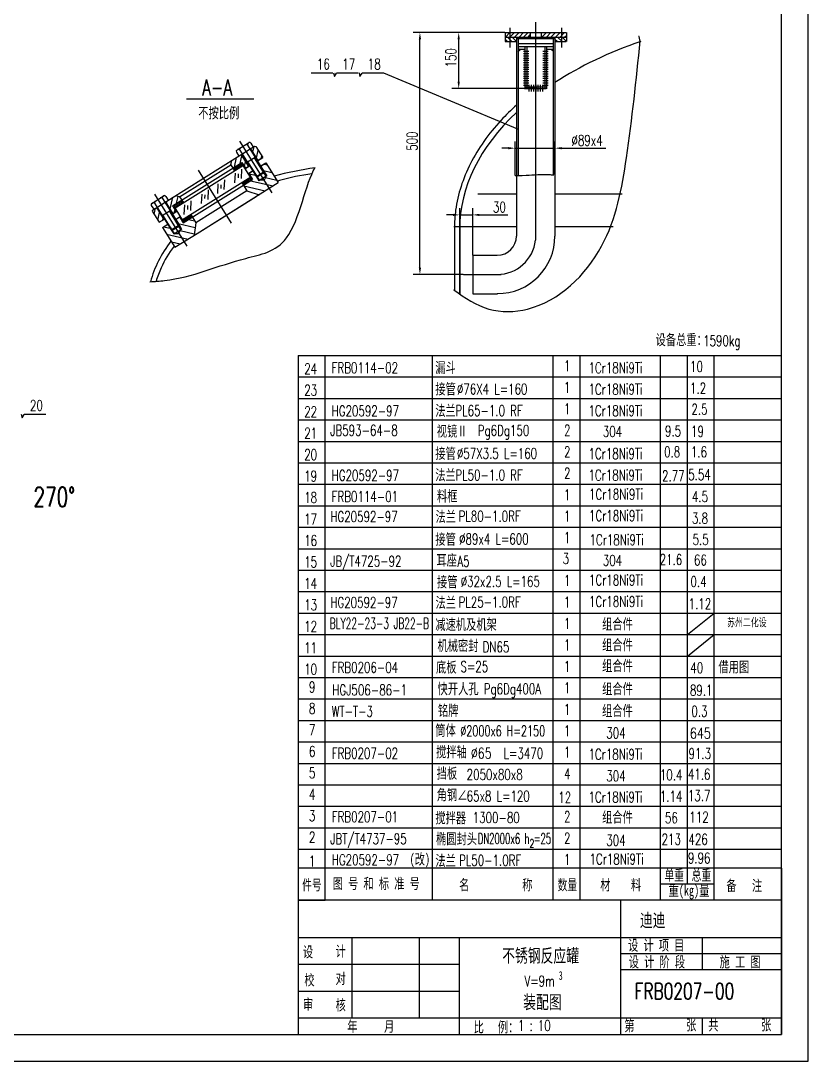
# Model space of a CAD drawing. Extents: x 0 to 594, y 0 to 841.
# Drawn here: x 300.6 to 594, y 0 to 387.8 of the extents above; entities that cross this region are included whole.
import ezdxf
from ezdxf.enums import TextEntityAlignment as Align

# ---------------------------------------------------------------- set-up
doc = ezdxf.new("R2010")
doc.units = 0
doc.header["$LTSCALE"] = 5
doc.header["$MEASUREMENT"] = 0
doc.linetypes.add('DASHED', pattern=[0.75, 0.5, -0.25])
doc.layers.get('DEFPOINTS').update_dxf_attribs({"color": 2, "linetype": 'DASHED'})
doc.layers.add('DIM', color=7, linetype='CONTINUOUS')
doc.styles.add('HZ3', font='SIMFANG.TTF', dxfattribs={"width": 0.7, "height": 3})
doc.styles.add('HZ4', font='SIMFANG.TTF', dxfattribs={"width": 0.7, "height": 4})
doc.styles.add('HZ8', font='SIMFANG.TTF', dxfattribs={"width": 0.7, "height": 8})
doc.styles.add('RMO3', font='romans.shx', dxfattribs={"width": 0.7, "height": 3})
doc.styles.add('RMO4', font='romans.shx', dxfattribs={"width": 0.7, "height": 4})
doc.styles.add('RMO6', font='romans.shx', dxfattribs={"width": 0.7, "height": 6})
doc.styles.get("Standard").update_dxf_attribs({"font": 'txt.shx', "height": 6, "bigfont": 'hzfsdxt.shx'})
doc.dimstyles.get("Standard").update_dxf_attribs({"dimtxt": 0.18, "dimasz": 0.18, "dimexe": 0.18, "dimexo": 0.0625, "dimgap": 0.09, "dimtad": 0, "dimtih": 1, "dimtoh": 1, "dimdec": 4, "dimzin": 0, "dimdsep": 46, "dimtxsty": 'Standard', "dimcen": 0.09, "dimadec": 0, "dimazin": 0, "dimtfac": 1, "dimtdec": 4, "dimtofl": 0, "dimtmove": 0, "dimatfit": 3, "dimfxl": 0, "dimtolj": 1, "dimtzin": 0, "dimarcsym": 0})
pattern_1 = [(45, (314.379944, 255.89695), (-0.029698485, 0.029698485), [])]

# ---------------------------------------------------------------- blocks, each defined once
blk = doc.blocks.new('*D138')
at = {"layer": 'DEFPOINTS', "color": 0}
for p in [(469, 315.42), (469, 300.4), (464.16, 285.94)]:
    blk.add_point(p, dxfattribs=at)
at = {"layer": 'DIM', "color": 0, "lineweight": -2}
for p, q in [((461.66, 315.42), (459.16, 315.42)), ((464.16, 286.01), (464.16, 317.92)), ((464.16, 315.42), (469, 315.42)), ((469, 300.46), (469, 317.92)), ((471.5, 315.42), (482.12, 315.42))]:
    blk.add_line(p, q, dxfattribs=at)
at = {"layer": 'DIM', "color": 0}
for points in [[(461.66, 315.83), (461.66, 315), (464.16, 315.42)], [(471.5, 315.83), (471.5, 315), (469, 315.42)]]:
    blk.add_solid(points, dxfattribs=at)
at = {"layer": 'DIM', "color": 0, "insert": (478.95, 318.32), "char_height": 4, "attachment_point": 5, "style": 'RMO4'}
blk.add_mtext('\\A1;30', dxfattribs=at)
blk = doc.blocks.new('*D139')
at = {"layer": 'DEFPOINTS', "color": 0}
for p in [(463.76, 383.36), (481.05, 383.36), (492.9, 362.52)]:
    blk.add_point(p, dxfattribs=at)
at = {"layer": 'DIM', "color": 0, "lineweight": -2}
for p, q in [((480.98, 383.36), (461.26, 383.36)), ((463.76, 365.02), (463.76, 380.86)), ((492.84, 362.52), (461.26, 362.52))]:
    blk.add_line(p, q, dxfattribs=at)
at = {"layer": 'DIM', "color": 0}
for points in [[(463.35, 380.86), (464.18, 380.86), (463.76, 383.36)], [(463.35, 365.02), (464.18, 365.02), (463.76, 362.52)]]:
    blk.add_solid(points, dxfattribs=at)
at = {"layer": 'DIM', "color": 0, "insert": (460.86, 373.96), "char_height": 4, "attachment_point": 5, "rotation": 90, "style": 'RMO4'}
blk.add_mtext('\\A1;150', dxfattribs=at)
blk = doc.blocks.new('*D140')
at = {"layer": 'DEFPOINTS', "color": 0}
for p in [(449.31, 383.36), (463.76, 383.36), (465.54, 293.2)]:
    blk.add_point(p, dxfattribs=at)
at = {"layer": 'DIM', "color": 0, "lineweight": -2}
for p, q in [((463.7, 383.36), (446.81, 383.36)), ((449.31, 295.7), (449.31, 380.86)), ((465.48, 293.2), (446.81, 293.2))]:
    blk.add_line(p, q, dxfattribs=at)
at = {"layer": 'DIM', "color": 0}
for points in [[(448.9, 380.86), (449.73, 380.86), (449.31, 383.36)], [(448.9, 295.7), (449.73, 295.7), (449.31, 293.2)]]:
    blk.add_solid(points, dxfattribs=at)
at = {"layer": 'DIM', "color": 0, "insert": (446.41, 342.9), "char_height": 4, "attachment_point": 5, "rotation": 90, "style": 'RMO4'}
blk.add_mtext('\\A1;500', dxfattribs=at)
blk = doc.blocks.new('*D141')
at = {"layer": 'DEFPOINTS', "color": 0}
for p in [(499.63, 340.28), (484.82, 330.05), (499.63, 330.41)]:
    blk.add_point(p, dxfattribs=at)
at = {"layer": 'DIM', "color": 0, "lineweight": -2}
for p, q in [((484.82, 330.11), (484.82, 342.78)), ((499.63, 330.48), (499.63, 342.78)), ((482.32, 340.28), (479.82, 340.28)), ((484.82, 340.28), (499.63, 340.28)), ((502.13, 340.28), (518.57, 340.28))]:
    blk.add_line(p, q, dxfattribs=at)
at = {"layer": 'DIM', "color": 0}
for points in [[(482.32, 340.7), (482.32, 339.86), (484.82, 340.28)], [(502.13, 340.7), (502.13, 339.86), (499.63, 340.28)]]:
    blk.add_solid(points, dxfattribs=at)
at = {"layer": 'DIM', "color": 0, "insert": (511.6, 343.18), "char_height": 4, "attachment_point": 5, "style": 'RMO4'}
blk.add_mtext('\\A1;%%C89x4', dxfattribs=at)

msp = doc.modelspace()

# ---------------------------------------------------------------- hatches: boundary and pattern name
at = {"layer": 'DIM'}
h = msp.add_hatch(dxfattribs=at)
h.set_pattern_fill('ANSI31', color=256, scale=9.6, style=0)
h.set_pattern_definition([(45, (238.0248, 201.321), (-0.848528, 0.848528), [])])
h.paths.add_polyline_path([(502.05848, 381.67586), (502.05848, 383.35586), (494.48513, 383.35586), (494.48513, 381.67586)])
h.paths.add_polyline_path([(490.45313, 381.67586), (490.45313, 383.35586), (482.80849, 383.35586), (482.80849, 381.67586)])
h.paths.add_polyline_path([(482.80849, 381.67586), (482.80849, 383.35586), (481.04513, 383.35586), (481.04513, 381.67586)])
h.paths.add_polyline_path([(503.89313, 381.67586), (503.89313, 383.35586), (502.05848, 383.35586), (502.05848, 381.67586)])
h = msp.add_hatch(dxfattribs=at)
h.set_pattern_fill('ANSI31', color=256, scale=9.6, angle=90, style=0)
h.set_pattern_definition([(135, (238.0248, 201.321), (-0.848528, -0.848528), [])])
h.paths.add_polyline_path([(502.05848, 379.99586), (503.89313, 379.99586), (503.89313, 381.67586), (502.05848, 381.67586)])
h.paths.add_polyline_path([(502.05848, 379.99586), (502.05848, 381.67586), (499.63169, 381.67586), (499.63169, 379.99586)])
h.paths.add_polyline_path([(485.30658, 379.99586), (485.30658, 381.67586), (482.80849, 381.67586), (482.80849, 379.99586)])
h.paths.add_polyline_path([(482.80849, 381.67586), (481.04513, 381.67586), (481.04513, 379.99586), (482.80849, 379.99586)])
h = msp.add_hatch(dxfattribs=at)
h.set_pattern_fill('ANSI31', color=256, scale=0.336, style=0)
h.set_pattern_definition(pattern_1)
h.paths.add_polyline_path([(486.71573, 377.22814), (485.97858, 377.22814), (485.97858, 376.35118)])
h = msp.add_hatch(dxfattribs=at)
h.set_pattern_fill('ANSI31', color=256, scale=0.336, style=0)
h.set_pattern_definition(pattern_1)
h.paths.add_polyline_path([(498.95969, 377.22814), (498.24661, 377.22814), (498.95969, 376.51555)])
h = msp.add_hatch(dxfattribs=at)
h.set_pattern_fill('ANSI31', color=256, scale=14.4, angle=32, style=0)
h.set_pattern_definition([(77, (388.8957, 194.9036), (-1.753866, 0.404912), [])])
h.paths.add_polyline_path([(351.10749, 318.11986), (349.64206, 317.20416), (349.55044, 316.80731), (352.14492, 312.65526), (353.85459, 313.72358)])
h.paths.add_polyline_path([(360.51968, 320.94482), (360.51083, 321.00618), (359.7778, 322.17926), (358.19039, 322.54575), (354.52682, 320.2565), (357.27392, 315.86021), (358.49511, 316.6233), (357.12156, 318.82144)])
h.paths.add_polyline_path([(382.69021, 337.85494), (379.17589, 335.65895), (378.80941, 334.07153), (379.57249, 332.85034), (382.99182, 334.98697), (384.36537, 332.78883), (385.43732, 333.45866)])
h.paths.add_polyline_path([(388.12107, 340.90891), (388.04651, 340.92612), (387.97367, 337.25893), (388.96926, 335.66566), (390.71555, 336.75687)])
h.paths.add_polyline_path([(386.22215, 340.06194), (387.97367, 337.25893), (388.04651, 340.92612), (387.72421, 341.00053)])
h = msp.add_hatch(dxfattribs=at)
h.set_pattern_fill('ANSI31', color=256, scale=19.2, angle=-58, style=0)
h.set_pattern_definition([(347, (-260.7532, 115.409), (0.5398825, 2.338488), [])])
h.paths.add_polyline_path([(396.29908, 327.27788), (396.54331, 327.4305), (391.93649, 334.80296), (389.98258, 333.58203), (391.29484, 331.48199), (392.22946, 329.98628), (391.98522, 329.83366), (391.23044, 328.32417), (393.12398, 325.29387)])
h.paths.add_polyline_path([(393.12398, 325.29387), (391.23044, 328.32417), (389.54284, 328.30749), (389.29861, 328.15488), (388.36398, 329.65059), (387.92634, 330.35096), (387.05173, 331.75063), (385.5863, 330.83493), (386.95985, 328.63679), (383.54052, 326.50015), (384.86329, 324.38328), (389.37492, 322.95119)])
h.paths.add_polyline_path([(389.54284, 328.30749), (388.76084, 329.55897), (388.36398, 329.65059), (389.29861, 328.15488)], flags=16)
h.paths.add_polyline_path([(392.22946, 329.98628), (391.29484, 331.48199), (391.20322, 331.08513), (391.98522, 329.83366)], flags=16)
h.paths.add_polyline_path([(365.83169, 312.49101), (364.50892, 314.60789), (361.08959, 312.47126), (359.71604, 314.6694), (358.25062, 313.7537), (359.56287, 311.65365), (360.49749, 310.15794), (360.25325, 310.00533), (359.49847, 308.49583), (361.39201, 305.46553), (365.14108, 307.80821)])
h.paths.add_polyline_path([(361.39201, 305.46553), (359.49847, 308.49583), (357.81087, 308.47916), (357.56664, 308.32654), (356.63201, 309.82225), (356.19437, 310.52262), (355.31976, 311.92229), (353.36586, 310.70136), (357.97268, 303.3289)])
h = msp.add_hatch(dxfattribs=at)
h.set_pattern_fill('ANSI37', color=256, scale=4.032, angle=122, style=0)
h.set_pattern_definition([(167, (382.10976, 194.83396), (-0.1133753, -0.4910825), []), (257, (382.10976, 194.83396), (0.4910825, -0.1133753), [])])
h.paths.add_polyline_path([(380.18296, 331.87339), (383.52768, 333.9634), (382.91722, 334.94035), (379.57249, 332.85034)])
h.paths.add_polyline_path([(383.54052, 326.50015), (386.88525, 328.59017), (386.27478, 329.56712), (382.93006, 327.47711)])
h.paths.add_polyline_path([(360.47913, 313.44821), (361.08959, 312.47126), (364.50892, 314.60789), (363.89846, 315.58484)])
h.paths.add_polyline_path([(357.12156, 318.82144), (357.73202, 317.84449), (361.15135, 319.98112), (360.54089, 320.95807)])

# ---------------------------------------------------------------- linework, layer by layer
for p, q in [((594, 0), (594, 841)), ((584, 10), (584, 831)), ((482.80849, 385.11802), (482.80849, 377.77567)), ((492.37984, 387.19489), (492.37984, 305.95402)), ((502.05848, 385.11802), (502.05848, 377.77567)), ((481.04513, 383.35586), (503.82183, 383.35586)), ((481.04513, 383.35586), (481.04513, 379.99586)), ((481.04513, 381.67586), (503.82183, 381.67586)), ((485.30658, 381.59369), (485.30658, 364.9856)), ((485.97858, 381.17186), (485.30658, 381.59369)), ((485.30658, 381.17186), (499.63169, 381.17186)), ((485.97858, 381.17186), (485.97858, 330.06359)), ((490.45313, 383.35586), (490.45313, 381.67586)), ((494.48513, 383.35586), (494.48513, 381.67586)), ((498.95969, 381.17186), (499.63169, 381.59369)), ((498.95969, 381.17186), (498.95969, 330.39572)), ((499.63169, 381.59369), (499.63169, 365.32947)), ((503.89313, 383.35586), (503.89313, 379.99586)), ((530.98994, 381.89308), (530.76545, 381.95718)), ((531.37479, 380.03425), (530.98994, 381.89308)), ((481.04513, 379.99586), (485.30658, 379.99586)), ((485.97858, 379.24414), (498.95969, 379.24414)), ((485.97858, 378.23614), (498.95969, 378.23614)), ((485.97858, 376.35118), (486.75138, 377.27055)), ((485.97858, 377.22814), (488.43713, 377.22814)), ((487.9075, 376.40405), (489.93071, 376.40405)), ((488.43713, 378.23614), (488.43713, 362.52307)), ((489.10913, 378.23614), (489.10913, 362.52307)), ((495.16936, 376.40405), (497.15644, 376.40405)), ((495.82913, 378.23614), (495.82913, 362.52307)), ((496.50113, 378.23614), (496.50113, 369.8903)), ((496.50113, 377.22814), (498.95969, 377.22814)), ((498.24661, 377.22814), (498.95969, 376.51555)), ((499.63169, 379.99586), (503.82183, 379.99586)), ((487.9075, 375.56405), (489.93071, 375.56405)), ((487.9075, 374.72405), (489.93071, 374.72405)), ((487.9075, 373.88405), (489.93071, 373.88405)), ((487.9075, 373.04405), (489.93071, 373.04405)), ((495.16936, 375.56405), (497.15644, 375.56405)), ((495.16936, 374.72405), (497.15644, 374.72405)), ((495.16936, 373.88405), (497.15644, 373.88405)), ((495.16936, 373.04405), (497.15644, 373.04405)), ((408.80874, 368.40561), (416.80874, 368.40561)), ((417.16148, 368.39558), (417.47696, 366.97689)), ((418.27309, 368.40561), (426.27309, 368.40561)), ((426.62583, 368.39558), (426.9413, 366.97689)), ((427.73744, 368.40561), (435.73744, 368.40561)), ((435.73744, 368.40561), (485.67283, 347.48848)), ((487.9075, 372.20405), (489.93071, 372.20405)), ((487.9075, 371.36405), (489.93071, 371.36405)), ((487.9075, 370.52405), (489.93071, 370.52405)), ((487.9075, 369.68405), (489.93071, 369.68405)), ((487.9075, 368.84405), (489.93071, 368.84405)), ((495.16936, 372.20405), (497.15644, 372.20405)), ((495.16936, 371.36405), (497.15644, 371.36405)), ((495.16936, 370.52405), (497.15644, 370.52405)), ((495.16936, 370.52405), (497.15644, 370.52405)), ((495.16936, 370.52405), (497.15644, 370.52405)), ((495.16936, 369.68405), (497.15644, 369.68405)), ((495.16936, 368.84405), (497.15644, 368.84405)), ((496.50113, 369.8903), (496.50113, 362.45678)), ((417.47696, 366.97689), (418.26565, 368.23795)), ((426.9413, 366.97689), (427.73, 368.23795)), ((485.30658, 364.9856), (485.30658, 330.41408)), ((487.9075, 368.00405), (489.93071, 368.00405)), ((487.9075, 367.16405), (489.93071, 367.16405)), ((487.9075, 366.32405), (489.93071, 366.32405)), ((487.9075, 365.48405), (489.93071, 365.48405)), ((487.9075, 364.64405), (489.93071, 364.64405)), ((495.16936, 368.00405), (497.15644, 368.00405)), ((495.16936, 367.16405), (497.15644, 367.16405)), ((495.16936, 366.32405), (497.15644, 366.32405)), ((495.16936, 365.48405), (497.15644, 365.48405)), ((495.16936, 364.64405), (497.15644, 364.64405)), ((499.63169, 365.32947), (499.63169, 330.41408)), ((487.9075, 363.80405), (489.93071, 363.80405)), ((488.33626, 363.19507), (496.40026, 363.19507)), ((488.33626, 362.52307), (496.40026, 362.52307)), ((489.94913, 363.88442), (489.94913, 361.46544)), ((490.78913, 363.88442), (490.78913, 361.46544)), ((491.62913, 363.88442), (491.62913, 361.46544)), ((492.46913, 363.88442), (492.46913, 361.46544)), ((493.30913, 363.88442), (493.30913, 361.46544)), ((494.14913, 363.88442), (494.14913, 361.46544)), ((494.98913, 363.88442), (494.98913, 361.46544)), ((495.16936, 363.80405), (497.15644, 363.80405)), ((362.29283, 358.66025), (387.4559, 358.66025)), ((381.21186, 339.61968), (385.42174, 342.25031)), ((382.11585, 342.91056), (394.15989, 323.63606)), ((385.09885, 341.39764), (391.29484, 331.48199)), ((385.42174, 342.25031), (385.53464, 342.32086)), ((386.32004, 342.16073), (387.23574, 340.6953)), ((349.64206, 317.20416), (387.72421, 341.00053)), ((380.94681, 338.80316), (381.86251, 337.33773)), ((382.16799, 339.56624), (388.36398, 329.65059)), ((382.68723, 337.85971), (385.43732, 333.45866)), ((386.22215, 340.06194), (388.96926, 335.66566)), ((387.72421, 341.00053), (388.12107, 340.90891)), ((388.12107, 340.90891), (390.71555, 336.75687)), ((357.12156, 318.82144), (382.99182, 334.98697)), ((357.73202, 317.84449), (383.60229, 334.01002)), ((359.7778, 322.17926), (378.80941, 334.07153)), ((378.80941, 334.07153), (379.17589, 335.65895)), ((378.80941, 334.07153), (378.80941, 334.07153)), ((378.80941, 334.07153), (380.18296, 331.87339)), ((382.99182, 334.98697), (384.36537, 332.78883)), ((383.34132, 333.84695), (386.08842, 329.45067)), ((384.1044, 332.62576), (385.8308, 333.70453)), ((385.75619, 333.65791), (384.29077, 332.74221)), ((387.9333, 336.86158), (385.00244, 335.03017)), ((388.60822, 329.8032), (385.24668, 335.18279)), ((391.0506, 331.32937), (387.68906, 336.70896)), ((388.76165, 335.53593), (390.71555, 336.75687)), ((390.64095, 336.71025), (388.76165, 335.53593)), ((389.98258, 333.58203), (391.93649, 334.80296)), ((391.86188, 334.75635), (389.98258, 333.58203)), ((391.93649, 334.80296), (396.54331, 327.4305)), ((360.47913, 313.44821), (386.34939, 329.61374)), ((379.12223, 312.39631), (366.81576, 332.09078)), ((380.43813, 330.97052), (380.27431, 327.39528)), ((381.61101, 330.6792), (381.54698, 329.28176)), ((382.88051, 332.49669), (382.71669, 328.92145)), ((385.32533, 330.67186), (387.05173, 331.75063)), ((386.97713, 331.70401), (385.5117, 330.78831)), ((385.5863, 330.83493), (386.95985, 328.63679)), ((387.92634, 330.35096), (388.36398, 329.65059)), ((388.60822, 329.8032), (388.17058, 330.50357)), ((391.29484, 331.48199), (388.36398, 329.65059)), ((388.76084, 329.55897), (388.36398, 329.65059)), ((388.36398, 329.65059), (389.29861, 328.15488)), ((391.20322, 331.08513), (388.76084, 329.55897)), ((392.22946, 329.98628), (389.29861, 328.15488)), ((391.0506, 331.32937), (390.61296, 332.02974)), ((390.8572, 332.18236), (391.29484, 331.48199)), ((391.20322, 331.08513), (391.29484, 331.48199)), ((391.98522, 329.83366), (391.20322, 331.08513)), ((391.98522, 329.83366), (391.23044, 328.32417)), ((391.29484, 331.48199), (392.22946, 329.98628)), ((485.30658, 330.41408), (485.30658, 307.55042)), ((499.63169, 330.41408), (499.63169, 307.55042)), ((361.08959, 312.47126), (386.95985, 328.63679)), ((366.27677, 308.51787), (396.54331, 327.4305)), ((373.98797, 326.94001), (373.82415, 323.36477)), ((375.16084, 326.64869), (375.09681, 325.25125)), ((376.43035, 328.46618), (376.26653, 324.89094)), ((382.93006, 327.47711), (384.86329, 324.38328)), ((389.54284, 328.30749), (388.76084, 329.55897)), ((391.23044, 328.32417), (389.54284, 328.30749)), ((349.35145, 319.71109), (354.00151, 322.61677)), ((350.38388, 323.08222), (362.42793, 303.80773)), ((354.58807, 322.33239), (355.50377, 320.86696)), ((359.7778, 322.17926), (358.19039, 322.54575)), ((359.7778, 322.17926), (361.15135, 319.98112)), ((384.86329, 324.38328), (365.83169, 312.49101)), ((366.27677, 308.51787), (388.23923, 322.24153)), ((367.98484, 323.18884), (367.82103, 319.6136)), ((369.15772, 322.89752), (369.09369, 321.50008)), ((370.42722, 324.71501), (370.2634, 321.13977)), ((384.86329, 324.38328), (389.37492, 322.95119)), ((470.86478, 323.30191), (485.30658, 323.30191)), ((499.63169, 323.30191), (524.70972, 323.30191)), ((349.21484, 318.97482), (350.13054, 317.50939)), ((350.43603, 319.73791), (356.63201, 309.82225)), ((351.10749, 318.11986), (353.85459, 313.72358)), ((353.36688, 321.56931), (359.56287, 311.65365)), ((354.52682, 320.2565), (357.27392, 315.86021)), ((357.12156, 318.82144), (358.49511, 316.6233)), ((357.99299, 318.00756), (360.7401, 313.61128)), ((361.53468, 319.15833), (361.37086, 315.58309)), ((362.70755, 318.86701), (362.64352, 317.46957)), ((363.97706, 320.6845), (363.81324, 317.10926)), ((349.64206, 317.20416), (349.55044, 316.80731)), ((349.55044, 316.80731), (352.14492, 312.65526)), ((353.27047, 315.20184), (356.20133, 317.03324)), ((356.87625, 309.97487), (353.51471, 315.35446)), ((359.31863, 311.50104), (355.95709, 316.88062)), ((357.02968, 315.7076), (358.75608, 316.78637)), ((358.25062, 313.7537), (359.97701, 314.83247)), ((359.71604, 314.6694), (361.08959, 312.47126)), ((363.89846, 315.58484), (365.83169, 312.49101)), ((352.14492, 312.65526), (354.09883, 313.8762)), ((353.36586, 310.70136), (355.31976, 311.92229)), ((353.36586, 310.70136), (357.97268, 303.3289)), ((356.19437, 310.52262), (356.63201, 309.82225)), ((357.02887, 309.73063), (356.43861, 310.67524)), ((356.63201, 309.82225), (359.56287, 311.65365)), ((357.02887, 309.73063), (359.47125, 311.2568)), ((359.47125, 311.2568), (358.88099, 312.2014)), ((359.12523, 312.35402), (359.56287, 311.65365)), ((359.47125, 311.2568), (359.56287, 311.65365)), ((359.47125, 311.2568), (359.56287, 311.65365)), ((360.25325, 310.00533), (359.47125, 311.2568)), ((359.56287, 311.65365), (360.49749, 310.15794)), ((365.83169, 312.49101), (365.14108, 307.80821)), ((461.98925, 311.08168), (485.30658, 311.08168)), ((462.16363, 310.51704), (462.16363, 287.1901)), ((464.16363, 310.51704), (464.16363, 285.94315)), ((499.63169, 311.08168), (521.35674, 311.08168)), ((357.02887, 309.73063), (356.63201, 309.82225)), ((356.63201, 309.82225), (357.56664, 308.32654)), ((357.81087, 308.47916), (357.02887, 309.73063)), ((357.56664, 308.32654), (360.49749, 310.15794)), ((357.81087, 308.47916), (359.49847, 308.49583)), ((357.97268, 303.3289), (366.27677, 308.51787)), ((359.49847, 308.49583), (360.25325, 310.00533)), ((469.00052, 300.39842), (478.15458, 300.39842)), ((469.00052, 300.39842), (469.00052, 285.99842)), ((465.54464, 293.19842), (479.60446, 293.19842)), ((462.20412, 287.51877), (461.91548, 287.51877)), ((469.00052, 285.99842), (478.17599, 285.99842)), ((404, 263.00522), (584, 263.00522)), ((404, 263.00522), (404, 10)), ((414, 60), (414, 263.00522)), ((454, 60), (454, 263.00522)), ((499, 60), (499, 263.00522)), ((509, 60), (509, 263.00522)), ((539, 60), (539, 263.00522)), ((549, 66), (549, 263.00522)), ((559, 60), (559, 263.00522)), ((404, 255.00522), (584, 255.00522)), ((404, 247.00522), (584, 247.00522)), ((300.76399, 241.17473), (301.07947, 239.75604)), ((301.07947, 239.75604), (301.86817, 241.0171)), ((301.8756, 241.18475), (309.8756, 241.18475)), ((404, 239.00522), (584, 239.00522)), ((404, 231.00522), (584, 231.00522)), ((404, 223.00522), (584, 223.00522)), ((404, 215.00522), (584, 215.00522)), ((404, 207.00522), (584, 207.00522)), ((404, 199.00522), (584, 199.00522)), ((404, 191.00522), (584, 191.00522)), ((404, 183.00522), (584, 183.00522)), ((404, 175.00522), (584, 175.00522)), ((404, 167.00522), (584, 167.00522)), ((549, 159.00522), (559, 167.00522)), ((404, 159.00522), (584, 159.00522)), ((549, 151.00522), (559, 159.00522)), ((404, 151.00522), (584, 151.00522)), ((404, 143.00522), (584, 143.00522)), ((404, 135.00522), (584, 135.00522)), ((404, 127.00522), (584, 127.00522)), ((404, 119.00522), (584, 119.00522)), ((404, 111.00522), (584, 111.00522)), ((404, 103.00522), (584, 103.00522)), ((404, 95.00522), (584, 95.00522)), ((404, 87.00522), (584, 87.00522)), ((404, 79.00522), (584, 79.00522)), ((584, 72), (404, 72)), ((584, 72), (584, 10)), ((559, 66), (539, 66)), ((584, 60), (404, 60)), ((404, 60), (414, 60)), ((524, 60), (524, 10)), ((584, 46), (404, 46)), ((424, 46), (424, 16)), ((449, 46), (449, 16)), ((464, 46), (464, 10)), ((554.44208, 46), (554.44208, 34)), ((584, 40), (524, 40)), ((464, 36), (404, 36)), ((584, 34), (524, 34)), ((464, 26), (404, 26)), ((584, 16), (404, 16)), ((554.44208, 16), (554.44208, 10)), ((10, 10), (584, 10)), ((404, 10), (584, 10)), ((0, 0), (594, 0))]:
    msp.add_line(p, q, dxfattribs=at)
for centre, radius, start, end in [((384.61037, 341.09241), 0.576, 32, 122), ((385.58732, 341.70288), 0.576, 122, 212), ((385.83156, 341.85549), 0.576, 32, 122), ((381.43528, 339.10839), 0.576, 122, 212), ((381.67952, 339.26101), 0.576, 32, 122), ((382.65647, 339.87147), 0.576, 122, 212), ((352.8784, 321.26407), 0.576, 32, 122), ((353.85536, 321.87454), 0.576, 122, 212), ((354.09959, 322.02716), 0.576, 32, 122), ((349.70331, 319.28006), 0.576, 122, 212), ((349.94755, 319.43267), 0.576, 32, 122), ((350.9245, 320.04314), 0.576, 122, 212), ((478.15458, 307.55042), 7.152, 270, 0), ((478.15458, 307.55042), 21.4771, 270, 0), ((478.15458, 307.55042), 14.31455, 270, 353.5969049)]:
    msp.add_arc(centre, radius, start, end, dxfattribs=at)
for centre, major_axis, ratio, start_param, end_param in [((599.15524, 310.3521), (-135, 0), 0.59642412, 5.236238853, 5.541322925), ((599.15524, 310.3521), (-135, 0), 0.59642412, 5.715826636, 6.283185307), ((424.25013, 280.59982), (-76.7095, 0), 0.693779892, 11.179118526, 11.386026072), ((424.25013, 280.59982), (-76.7095, 0), 0.693779892, 5.793830341, 6.09552479)]:
    msp.add_ellipse(centre, major_axis=major_axis, ratio=ratio, start_param=start_param, end_param=end_param, dxfattribs=at)
at = {"layer": 'DIM', "end_tangent": (0.280174882, -0.959948975)}
msp.add_spline([(461.98925, 287.42961), (475.0067, 280.33399), (489.4048, 280.33399), (517.01758, 303.78896), (526.28759, 336.70475), (531.41568, 380.26397)], degree=3, dxfattribs=at)
at = {"layer": 'DIM'}
for points, knots in [([(485.30658, 356.33607), (483.26898, 354.5035), (481.35168, 352.61978), (474.84052, 345.60035), (471.00509, 340.19011), (465.30617, 328.95523), (463.44432, 323.13001), (462.3139, 314.95042), (462.15524, 312.65127), (462.15524, 310.3521)], [5.6976548429, 5.6976548429, 5.6976548429, 5.6976548429, 5.77785899, 5.77785899, 5.9894021581, 5.9894021581, 6.2009453262, 6.2009453262, 6.2831853072, 6.2831853072, 6.2831853072, 6.2831853072]), ([(348.69425, 290.51726), (350.52813, 290.62399), (362.81427, 291.33902), (379.40179, 299.01447), (402.96484, 302.67524), (406.81761, 327.67476), (410.20934, 332.86451)], [0, 0, 0, 0, 5.49707719, 36.827886569, 53.794993457, 75.649967366, 75.649967366, 75.649967366, 75.649967366]), ([(409.08248, 330.74853), (404.94954, 330.15864), (400.89009, 329.32809), (396.69421, 328.1958), (396.42572, 328.12211), (396.15787, 328.04734)], [11.1983730245, 11.1983730245, 11.1983730245, 11.1983730245, 11.3665328015, 11.3665328015, 11.3780573806, 11.3780573806, 11.3780573806, 11.3780573806]), ([(484.82415, 330.04912), (485.73365, 330.05722), (489.25548, 330.11602), (491.86338, 330.50171), (496.19583, 330.43282), (498.56002, 330.40108), (499.15753, 330.39306)], [10.697920381, 10.697920381, 10.697920381, 10.697920381, 14.025672354, 23.599106952, 34.750194394, 38.521561201, 38.521561201, 38.521561201, 38.521561201]), ([(357.67835, 303.79994), (355.73937, 301.19093), (354.13181, 298.47603), (352.12624, 294.03755), (351.50172, 292.35591), (351.00359, 290.65924)], [5.807045533, 5.807045533, 5.807045533, 5.807045533, 5.9793973707, 5.9793973707, 6.0822339243, 6.0822339243, 6.0822339243, 6.0822339243])]:
    msp.add_open_spline(points, degree=3, knots=knots, dxfattribs=at)

# ---------------------------------------------------------------- texts
for s, height, style, width, p in [('16', 4, 'RMO4', 0.7, (410.94511, 369.62053)), ('17', 4, 'RMO4', 0.7, (420.40946, 369.62053)), ('18', 4, 'RMO4', 0.7, (429.87381, 369.62053)), ('A-A', 6, 'RMO6', 0.7, (368.19496, 359.93528)), ('不按比例', 4, 'HZ8', 0.7, (366.72435, 351.4365)), ('设备总重：', 4, 'HZ4', 0.7, (537.1337, 266.89678)), ('1590kg', 4, 'RMO4', 0.7, (554.85684, 266.5077)), ('24', 4, 'RMO4', 0.7, (406.20764, 256.06051)), ('FRB0114-02', 4, 'RMO4', 0.7, (416.44025, 256.41583)), ('漏斗', 4, 'HZ4', 0.7, (455.02689, 256.49854)), ('1', 4, 'RMO4', 0.7, (503.02548, 257.12589)), ('1Cr18Ni9Ti', 4, 'RMO4', 0.7, (512.13621, 256.41687)), ('10', 4, 'RMO4', 0.7, (549.97712, 256.89063)), ('23', 4, 'RMO4', 0.7, (406.20764, 248.06051)), ('接管', 4, 'HZ4', 0.7, (455.06014, 248.54273)), ('%%c76X4 L=160', 4, 'RMO4', 0.7, (463.09903, 248.50213)), ('1', 4, 'RMO4', 0.7, (503.02548, 249.12589)), ('1Cr18Ni9Ti', 4, 'RMO4', 0.7, (512.13621, 248.41687)), ('1.2', 4, 'RMO4', 0.7, (549.97712, 248.81311)), ('20', 4, 'RMO4', 0.7, (304.01197, 242.39968)), ('HG20592-97', 4, 'RMO4', 0.7, (416.44025, 240.3455)), ('法兰', 4, 'HZ4', 0.7, (455.02689, 240.49854)), ('PL65-1.0 RF', 4, 'RMO4', 0.7, (462.52986, 240.45794)), ('1', 4, 'RMO4', 0.7, (503.02548, 241.12589)), ('1Cr18Ni9Ti', 4, 'RMO4', 0.7, (512.13621, 240.41687)), ('2.5', 4, 'RMO4', 0.7, (550.49507, 240.97385)), ('22', 4, 'RMO4', 0.7, (406.20764, 240.06051)), ('JB593-64-8', 4, 'RMO4', 0.7, (415.93758, 233.12485)), ('视镜Ⅱ', 4, 'HZ4', 0.7, (455.59607, 232.83051)), ('Pg6Dg150', 4, 'RMO4', 0.7, (470.86995, 233.07177)), ('2', 4, 'RMO4', 0.7, (503.02548, 233.12589)), ('304', 4, 'RMO4', 0.7, (517.46774, 232.65104)), ('9.5', 4, 'RMO4', 0.7, (540.63622, 232.85727)), ('19', 4, 'RMO4', 0.7, (550.35113, 232.76032)), ('21', 4, 'RMO4', 0.7, (406.20764, 232.06051)), ('接管', 4, 'HZ4', 0.7, (455.06014, 224.54273)), ('2', 4, 'RMO4', 0.7, (503.02548, 225.12589)), ('0.8', 4, 'RMO4', 0.7, (540.29478, 225.1019)), ('1.6', 4, 'RMO4', 0.7, (550.29478, 225.1019)), ('20', 4, 'RMO4', 0.7, (406.20764, 224.06051)), ('%%C57X3.5 L=160', 4, 'RMO4', 0.7, (463.09903, 224.50213)), ('1Cr18Ni9Ti', 4, 'RMO4', 0.7, (512.13621, 224.41687)), ('法兰', 4, 'HZ4', 0.7, (455.02689, 216.49854)), ('2', 4, 'RMO4', 0.7, (503.02548, 217.12589)), ('19', 4, 'RMO4', 0.7, (406.20764, 216.06051)), ('HG20592-97', 4, 'RMO4', 0.7, (416.44025, 216.3455)), ('PL50-1.0 RF', 4, 'RMO4', 0.7, (462.52986, 216.45794)), ('1Cr18Ni9Ti', 4, 'RMO4', 0.7, (512.13621, 216.41687)), ('2.77', 4, 'RMO4', 0.7, (539.54344, 216.12358)), ('5.54', 4, 'RMO4', 0.7, (549.30553, 216.59909)), ('270%%d', 7.2, 'RMO4', 0.7, (305.28273, 206.69048)), ('1Cr18Ni9Ti', 4, 'RMO4', 0.7, (512.32218, 209.31234)), ('18', 4, 'RMO4', 0.7, (406.20764, 208.06051)), ('FRB0114-01', 4, 'RMO4', 0.7, (416.44025, 208.41583)), ('料框', 4, 'HZ4', 0.7, (455.66849, 208.64291)), ('1', 4, 'RMO4', 0.7, (503.02548, 209.12589)), ('4.5', 4, 'RMO4', 0.7, (550.66919, 208.42496)), ('法兰', 4, 'HZ4', 0.7, (455.13566, 200.96191)), ('17', 4, 'RMO4', 0.7, (406.20764, 200.06051)), ('HG20592-97', 4, 'RMO4', 0.7, (415.94748, 200.96058)), ('PL80-1.0RF', 4, 'RMO4', 0.7, (463.71047, 201.10587)), ('1', 4, 'RMO4', 0.7, (503.02547, 201.12589)), ('1Cr18Ni9Ti', 4, 'RMO4', 0.7, (512.32217, 201.31234)), ('3.8', 4, 'RMO4', 0.7, (550.66919, 200.34744)), ('16', 4, 'RMO4', 0.7, (406.20764, 192.06051)), ('接管', 4, 'HZ4', 0.7, (455.06014, 192.54273)), ('%%c89x4 L=600', 4, 'RMO4', 0.7, (463.90292, 192.62251)), ('1', 4, 'RMO4', 0.7, (503.02548, 193.12589)), ('1Cr18Ni9Ti', 4, 'RMO4', 0.7, (512.51526, 192.31756)), ('5.5', 4, 'RMO4', 0.7, (550.92725, 192.43867)), ('15', 4, 'RMO4', 0.7, (406.20764, 184.06051)), ('JB/T4725-92', 4, 'RMO4', 0.7, (415.92187, 184.34807)), ('耳座', 4, 'HZ4', 0.7, (455.48364, 184.73355)), ('A5', 4, 'RMO4', 0.7, (463.2599, 184.28773)), ('3', 4, 'RMO4', 0.7, (502.50709, 185.32588)), ('304', 4, 'RMO4', 0.7, (517.46774, 184.65104)), ('21.6', 4, 'RMO4', 0.7, (538.6519, 184.95788)), ('66', 4, 'RMO4', 0.7, (551.44072, 184.76175)), ('14', 4, 'RMO4', 0.7, (406.20764, 176.06051)), ('接管', 4, 'HZ4', 0.7, (455.66849, 176.64291)), ('%%c32x2.5 L=165', 4, 'RMO4', 0.7, (464.51126, 176.78686)), ('1', 4, 'RMO4', 0.7, (503.02548, 177.12589)), ('1Cr18Ni9Ti', 4, 'RMO4', 0.7, (512.32218, 177.31234)), ('0.4', 4, 'RMO4', 0.7, (550.14031, 176.76041)), ('13', 4, 'RMO4', 0.7, (406.20764, 168.06051)), ('HG20592-97', 4, 'RMO4', 0.7, (415.94748, 168.96058)), ('法兰', 4, 'HZ4', 0.7, (455.13566, 168.96191)), ('PL25-1.0RF', 4, 'RMO4', 0.7, (463.71047, 169.10587)), ('1', 4, 'RMO4', 0.7, (503.02548, 169.12589)), ('1Cr18Ni9Ti', 4, 'RMO4', 0.7, (512.32218, 169.31234)), ('1.12', 4, 'RMO4', 0.7, (549.47831, 168.50484)), ('12', 4, 'RMO4', 0.7, (406.20764, 160.06051)), ('减速机及机架', 4, 'HZ4', 0.7, (455.06015, 160.79185)), ('1', 4, 'RMO4', 0.7, (503.02548, 161.12589)), ('组合件', 4, 'HZ4', 0.7, (517.2275, 160.95351)), ('苏州二化设', 3, 'HZ3', 0.7, (563.80862, 162.05205)), ('11', 4, 'RMO4', 0.7, (406.20764, 152.06051)), ('机械密封', 4, 'HZ4', 0.7, (455.86403, 152.89469)), ('DN65', 4, 'RMO4', 0.7, (472.66303, 152.38582)), ('1', 4, 'RMO4', 0.7, (503.02548, 153.12589)), ('组合件', 4, 'HZ4', 0.7, (517.2275, 153.18916)), ('10', 4, 'RMO4', 0.7, (406.20764, 144.06051)), ('FRB0206-04', 4, 'RMO4', 0.7, (416.4735, 144.75126)), ('底板', 4, 'HZ4', 0.7, (455.3281, 144.8626)), ('S=25', 4, 'RMO4', 0.7, (464.42979, 145.04824)), ('1', 4, 'RMO4', 0.7, (503.02548, 145.12589)), ('组合件', 4, 'HZ4', 0.7, (517.2275, 145.4248)), ('40', 4, 'RMO4', 0.7, (550.09161, 144.60947)), ('借用图', 4, 'HZ4', 0.7, (560.55138, 144.98827)), ('9', 4, 'RMO4', 0.7, (407.96795, 137.46757)), ('快开人孔', 4, 'HZ4', 0.7, (455.88851, 136.81344)), ('Pg6Dg400A', 4, 'RMO4', 0.7, (473.10389, 136.77195)), ('1', 4, 'RMO4', 0.7, (503.02548, 137.12589)), ('组合件', 4, 'HZ4', 0.7, (517.2275, 136.82515)), ('89.1', 4, 'RMO4', 0.7, (549.91894, 136.23644)), ('8', 4, 'RMO4', 0.7, (407.96795, 129.46757)), ('WT-T-3', 4, 'RMO4', 0.7, (416.44025, 128.3455)), ('铭牌', 4, 'HZ4', 0.7, (456.00202, 128.73098)), ('1', 4, 'RMO4', 0.7, (503.02548, 129.12589)), ('组合件', 4, 'HZ4', 0.7, (517.19425, 128.64949)), ('0.3', 4, 'RMO4', 0.7, (550.47534, 128.40322)), ('7', 4, 'RMO4', 0.7, (407.96795, 121.46757)), ('筒体', 4, 'HZ4', 0.7, (455.06014, 121.30284)), ('1', 4, 'RMO4', 0.7, (503.02548, 121.12589)), ('304', 4, 'RMO4', 0.7, (518.76333, 120.31756)), ('6', 4, 'RMO4', 0.7, (407.96795, 113.46757)), ('FRB0207-02', 4, 'RMO4', 0.7, (416.4735, 112.75126)), ('搅拌轴', 4, 'HZ4', 0.7, (455.3281, 113.3018)), ('%%C65', 4, 'RMO4', 0.75, (468.30899, 112.80126)), ('L=3470', 4, 'RMO4', 0.7, (480.48503, 112.74982)), ('1', 4, 'RMO4', 0.7, (503.02548, 113.12589)), ('1Cr18Ni9Ti', 4, 'RMO4', 0.7, (512.13621, 112.41687)), ('91.3', 4, 'RMO4', 0.7, (549.39175, 112.63161)), ('5', 4, 'RMO4', 0.7, (407.96795, 105.46757)), ('挡板', 4, 'HZ4', 0.7, (455.56723, 105.30771)), ('2050x80x8', 4, 'RMO4', 0.7, (466.73243, 104.82016)), ('4', 4, 'RMO4', 0.7, (503.02548, 105.12589)), ('10.4', 4, 'RMO4', 0.7, (538.72996, 104.70323)), ('41.6', 4, 'RMO4', 0.7, (549.1805, 104.97096)), ('304', 4, 'RMO4', 0.7, (518.76333, 104.31756)), ('4', 4, 'RMO4', 0.7, (407.96795, 97.46757)), ('角钢∠', 4, 'HZ4', 0.7, (455.56723, 97.30771)), ('65x8 L=120', 4, 'RMO4', 0.7, (466.73243, 96.82016)), ('13.7', 4, 'RMO4', 0.7, (549.1805, 96.97096)), ('12', 4, 'RMO4', 0.7, (500.88432, 96.32901)), ('1Cr18Ni9Ti', 4, 'RMO4', 0.7, (512.13621, 96.41687)), ('1.14', 4, 'RMO4', 0.7, (538.72996, 96.70323)), ('3', 4, 'RMO4', 0.7, (407.96795, 89.46757)), ('FRB0207-01', 4, 'RMO4', 0.7, (416.4735, 89.06612)), ('搅拌器', 4, 'HZ4', 0.7, (455.06014, 88.70318)), ('2', 4, 'RMO4', 0.7, (503.02548, 89.12589)), ('组合件', 4, 'HZ4', 0.7, (517.2275, 88.99765)), ('1300-80', 4, 'RMO4', 0.7, (468.99421, 88.78296)), ('56', 4, 'RMO4', 0.7, (540.62427, 88.70323)), ('112', 4, 'RMO4', 0.7, (549.72174, 88.97096)), ('2', 4, 'RMO4', 0.7, (407.96795, 81.46757)), ('JBT/T4737-95', 4, 'RMO4', 0.7, (415.93758, 80.90678)), ('椭圆封头', 4, 'HZ4', 0.7, (455.3281, 80.90674)), ('2', 3, 'RMO3', 0.7, (490.16007, 79.69513)), ('2', 4, 'RMO4', 0.7, (503.02548, 81.12589)), ('304', 4, 'RMO4', 0.7, (518.76333, 80.31756)), ('213', 4, 'RMO4', 0.7, (539.38303, 80.69233)), ('426', 4, 'RMO4', 0.7, (549.38303, 80.69233)), ('(改)', 4, 'HZ4', 0.7, (445.47003, 73.29641)), ('9.96', 4, 'RMO4', 0.7, (549.18031, 73.70842)), ('1', 4, 'RMO4', 0.7, (407.96795, 72.55802)), ('HG20592-97', 4, 'RMO4', 0.7, (416.4735, 73.04616)), ('法兰', 4, 'HZ4', 0.7, (455.06014, 72.77838)), ('PL50-1.0RF', 4, 'RMO4', 0.7, (463.90292, 72.85815)), ('1', 4, 'RMO4', 0.7, (503.02548, 73.12589)), ('1Cr18Ni9Ti', 4, 'RMO4', 0.7, (512.51526, 73.31234)), ('图 号 和 标 准 号', 4, 'HZ4', 0.7, (416.82174, 64.22298)), ('名', 4, 'HZ4', 0.7, (463.90238, 63.70607)), ('称', 4, 'HZ4', 0.7, (487.4427, 63.70607)), (' 材    料', 4, 'HZ4', 0.7, (514.60461, 63.70607)), ('重(kg)量', 4, 'HZ4', 0.7, (541.94781, 61.63844)), ('备   注', 4, 'HZ4', 0.7, (563.49605, 63.44762)), ('迪迪', 5, 'HZ4', 0.7, (531.29217, 50.06439)), ('设', 4, 'HZ4', 0.7, (405.6969, 38.73951)), ('计', 4, 'HZ4', 0.7, (417.85462, 38.99798)), (' 设 计 项 目', 4, 'HZ4', 0.7, (524.952, 41.22059)), ('不锈钢反应罐', 5, 'HZ4', 0.7, (479.96823, 36.85291)), (' 设 计 阶 段', 4, 'HZ4', 0.7, (525.21069, 35.0177)), (' 施 工 图', 4, 'HZ4', 0.7, (559.0984, 35.0177)), ('校', 4, 'HZ4', 0.7, (406.26019, 28.27513)), ('对', 4, 'HZ4', 0.7, (417.90052, 28.79205)), ('V=9m', 4, 'RMO4', 0.7, (488.29209, 27.86174)), ('3', 3.2, 'HZ4', 0.7, (501.02, 30.34116)), ('FRB0207-00', 6, 'RMO6', 0.7, (529.36135, 23.07902)), ('审', 4, 'HZ4', 0.7, (405.74284, 19.19491)), ('核', 4, 'HZ4', 0.7, (417.90052, 18.93646)), ('装配图', 5, 'HZ4', 0.7, (487.79555, 19.54491)), ('年', 4, 'HZ4', 0.7, (422.25205, 10.98147)), ('第', 4, 'HZ4', 0.7, (525.46937, 11.23994)), ('张', 4, 'HZ4', 0.7, (548.49232, 11.4984)), ('共', 4, 'HZ4', 0.7, (556.77024, 11.4984)), ('张', 4, 'HZ4', 0.7, (576.43029, 11.4984)), ('月', 4, 'HZ4', 0.7, (435.96183, 10.98147)), ('比', 4, 'HZ4', 0.7, (469.33079, 10.72302)), ('例：', 4, 'HZ4', 0.7, (478.3844, 10.72302)), ('1 : 10', 4, 'RMO4', 0.7, (485.79458, 11.26233))]:
    msp.add_text(s, height=height, dxfattribs=dict(at, style=style, width=width)).set_placement(p)
for s, style, width, p, p2 in [('BLY22-23-3 JB22-B', 'RMO4', 0.556302, (415.66027, 161.18649), (452.74707, 161.18649)), ('HGJ506-86-1', 'RMO4', 0.659171, (416.64908, 136.35739), (444.52261, 136.35739)), ('%%c2000x6 H=2150', 'RMO4', 0.588663, (464.36994, 121.11488), (495.98954, 121.11488)), ('645', 'RMO4', 0.718996, (549.91895, 120.24992), (557.72519, 120.24992)), ('DN2000x6 h =25', 'RMO4', 0.505261, (470.86995, 80.98651), (498.20215, 80.98651)), ('单重', 'HZ4', 0.654291, (540.47309, 67.32443), (547.71627, 67.32443)), ('总重', 'HZ4', 0.654291, (550.5618, 67.32443), (557.80498, 67.32443)), ('件号', 'HZ4', 0.654291, (405.4396, 63.70607), (412.68278, 63.70607)), ('数量', 'HZ4', 0.654291, (500.63563, 63.70607), (507.8788, 63.70607))]:
    msp.add_text(s, height=4, dxfattribs=dict(at, style=style, width=width)).set_placement(p, p2, align=Align.FIT)

# ---------------------------------------------------------------- dimensions: what is measured, and where the dimension line sits
for base, p1, p2, text, picture, middle in [((449.31456, 383.35586), (465.54464, 293.19842), (463.76435, 383.35586), '500', '*D140', (449.31456, 342.9042)), ((463.76435, 383.35586), (492.90492, 362.52307), (481.04513, 383.35586), '150', '*D139', (463.76435, 373.95676))]:
    dim = msp.add_linear_dim(base=base, p1=p1, p2=p2, angle=90, text=text, dimstyle='Standard', override={"dimasz": 2.5, "dimexe": 2.5, "dimgap": 0.9, "dimtad": 1, "dimtih": 0, "dimtoh": 0, "dimdec": 0, "dimtxsty": 'RMO4', "dimtfac": 2, "dimtdec": 0, "dimtofl": 1, "dimatfit": 0}, dxfattribs=at)
    dim.commit()
    dim.dimension.update_dxf_attribs({"geometry": picture, "text_midpoint": middle, "dimtype": 160})
for base, p1, p2, text, picture, middle in [((499.63169, 340.28071), (484.82415, 330.04912), (499.63169, 330.41408), '%%C89x4', '*D141', (511.59835, 340.28071)), ((469.00052, 315.41789), (464.16363, 285.94315), (469.00052, 300.39842), '30', '*D138', (478.95139, 315.41789))]:
    dim = msp.add_linear_dim(base=base, p1=p1, p2=p2, text=text, dimstyle='Standard', override={"dimasz": 2.5, "dimexe": 2.5, "dimgap": 0.9, "dimtad": 1, "dimtih": 0, "dimtoh": 0, "dimdec": 0, "dimtxsty": 'RMO4', "dimtfac": 2, "dimtdec": 0, "dimtofl": 1, "dimatfit": 0}, dxfattribs=at)
    dim.commit()
    dim.dimension.update_dxf_attribs({"geometry": picture, "text_midpoint": middle, "dimtype": 160})

doc.saveas('drawing.dxf')
